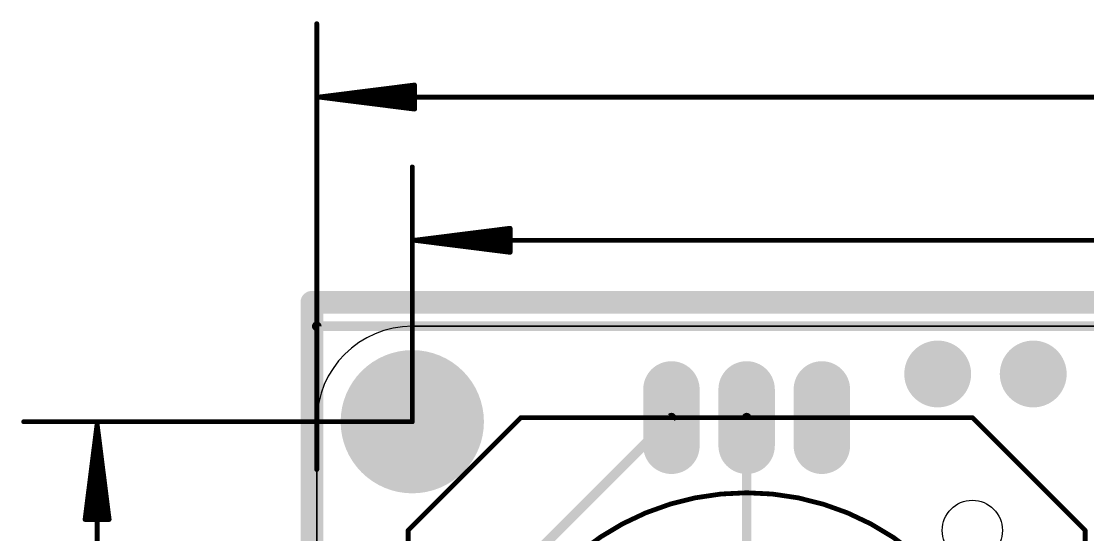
# Model space of a CAD drawing. Extents: x -7.9 to 55.5, y -9.8 to 31.
# Drawn here: x -7.86 to 20.5, y 17.32 to 30.97 of the extents above; entities that cross this region are included whole.
import ezdxf

# ---------------------------------------------------------------- set-up
doc = ezdxf.new("R2010")
doc.units = 0
for name, color, linetype in [('1', 12, 'CONTINUOUS'), ('16', 132, 'CONTINUOUS'), ('17', 110, 'CONTINUOUS'), ('20', 53, 'CONTINUOUS'), ('21', 40, 'CONTINUOUS'), ('47', 253, 'CONTINUOUS')]:
    doc.layers.add(name, color=color, linetype=linetype)

# ---------------------------------------------------------------- blocks, each defined once
blk = doc.blocks.new('LONGP100')
at = {"const_width": 1}
blk.add_lwpolyline([(-0.5, 0), (0.5, 0)], dxfattribs=at)
at = {"const_width": 0.5}
for points in [[(-0.5, 0.25, 1), (-0.5, -0.25)], [(0.5, -0.25, 1), (0.5, 0.25)]]:
    blk.add_lwpolyline(points, format="xyb", dxfattribs=at)
blk = doc.blocks.new('ROUNDP')
at = {"const_width": 0.5}
blk.add_lwpolyline([(0, -0.25, 1), (0, 0.25, 1), (0, -0.25)], format="xyb", dxfattribs=at)

msp = doc.modelspace()

# ---------------------------------------------------------------- linework, layer by layer
at = {"layer": '1'}
for points, const_width in [([(-0.127, 23.495), (-0.127, -0.381)], 0.6096), ([(51.435, 23.495), (-0.127, 23.495)], 0.6096), ([(2.43, 13.43), (9.43, 20.43)], 0.254), ([(11.43, 20.43), (11.43, 11.303)], 0.254)]:
    msp.add_lwpolyline(points, dxfattribs=dict(at, const_width=const_width))
for points, const_width in [([(0.0254, 23.495, 1), (-0.2794, 23.495)], 0.3048), ([(-0.127, 23.6474, 1), (-0.127, 23.3426)], 0.3048), ([(9.4749, 20.3851, 1), (9.3851, 20.4749)], 0.127), ([(11.4935, 20.43, 1), (11.3665, 20.43)], 0.127)]:
    msp.add_lwpolyline(points, format="xyb", dxfattribs=dict(at, const_width=const_width))
at = {"layer": '16', "const_width": 0.254}
for points in [[(0, 22.86), (0, 0)], [(50.8, 22.86), (0, 22.86)]]:
    msp.add_lwpolyline(points, dxfattribs=at)
at = {"layer": '16', "const_width": 0.127}
for points in [[(0.0635, 22.86, 1), (-0.0635, 22.86)], [(0, 22.9235, 1), (0, 22.7965)]]:
    msp.add_lwpolyline(points, format="xyb", dxfattribs=at)
at = {"layer": '20'}
for p, q in [((2.54, 22.86), (48.26, 22.86)), ((48.26, 22.86), (2.54, 22.86)), ((0, 2.54), (0, 20.32)), ((0, 20.32), (0, 2.54))]:
    msp.add_line(p, q, dxfattribs=at)
msp.add_circle((17.43, 17.43), 0.8, dxfattribs=at)
msp.add_arc((2.54, 20.32), 2.54, 90, 180, dxfattribs=at)
msp.add_arc((2.54, 20.32), 2.54, 90, 180, dxfattribs=at)
at = {"layer": '21', "const_width": 0.127}
for points in [[(2.43, 17.43), (5.43, 20.43)], [(5.43, 20.43), (17.43, 20.43)], [(17.43, 20.43), (20.43, 17.43)], [(2.43, 5.43), (2.43, 17.43)], [(20.43, 17.43), (20.43, 5.43)]]:
    msp.add_lwpolyline(points, dxfattribs=at)
at = {"layer": '21'}
for points, const_width in [([(5.43, 20.4617, 1), (5.43, 20.3983)], 0.0635), ([(5.4525, 20.4075, 1), (5.4075, 20.4525)], 0.0635), ([(17.4525, 20.4525, 1), (17.4075, 20.4075)], 0.0635), ([(17.43, 20.3983, 1), (17.43, 20.4617)], 0.0635), ([(11.43, 4.43, 1), (11.43, 18.43, 1), (11.43, 4.43)], 0.127), ([(2.4618, 17.43, 1), (2.3982, 17.43)], 0.0635), ([(2.4075, 17.4525, 1), (2.4525, 17.4075)], 0.0635), ([(20.4617, 17.43, 1), (20.3983, 17.43)], 0.0635), ([(20.4075, 17.4075, 1), (20.4525, 17.4525)], 0.0635)]:
    msp.add_lwpolyline(points, format="xyb", dxfattribs=dict(at, const_width=const_width))
at = {"layer": '47', "const_width": 0.13}
for points in [[(0, 19.05), (0, 30.906)], [(0.065, 28.956), (2.6, 29.2752)], [(0.065, 28.956), (2.6, 29.216)], [(2.6, 29.2752), (2.6, 28.6368)], [(0.065, 28.956), (2.6, 29.086)], [(0.065, 28.956), (50.735, 28.956)], [(2.6, 28.6368), (0.065, 28.956)], [(2.6, 28.826), (0.065, 28.956)], [(2.6, 28.696), (0.065, 28.956)], [(2.54, 20.32), (2.54, 27.096)], [(2.605, 25.146), (5.14, 25.4652)], [(5.14, 25.4652), (5.14, 24.8268)], [(2.605, 25.146), (5.14, 25.406)], [(2.605, 25.146), (5.14, 25.276)], [(2.605, 25.146), (48.195, 25.146)], [(5.14, 24.8268), (2.605, 25.146)], [(5.14, 25.016), (2.605, 25.146)], [(5.14, 24.886), (2.605, 25.146)], [(2.54, 20.32), (-7.7901, 20.32)], [(-5.8401, 20.255), (-6.1593, 17.72)], [(-5.8401, 20.255), (-6.1001, 17.72)], [(-5.8401, 20.255), (-5.9701, 17.72)], [(-5.8401, 2.605), (-5.8401, 20.255)], [(-5.5208, 17.72), (-5.8401, 20.255)], [(-5.71, 17.72), (-5.8401, 20.255)], [(-5.58, 17.72), (-5.8401, 20.255)], [(-6.1593, 17.72), (-5.5208, 17.72)]]:
    msp.add_lwpolyline(points, dxfattribs=at)
at = {"layer": '47', "const_width": 0.065}
for points in [[(0.0325, 30.906, 1), (-0.0325, 30.906)], [(2.6325, 29.2752, 1), (2.5675, 29.2752)], [(2.6041, 29.243, 1), (2.5959, 29.3075)], [(2.6033, 29.1837, 1), (2.5967, 29.2483)], [(0.065, 28.9885, 1), (0.065, 28.9235)], [(0.0691, 28.9882, 1), (0.0609, 28.9238)], [(0.0633, 28.9885, 1), (0.0667, 28.9235)], [(0.0667, 28.9885, 1), (0.0633, 28.9235)], [(0.0683, 28.9883, 1), (0.0617, 28.9237)], [(0.0617, 28.9883, 1), (0.0683, 28.9237)], [(0.0609, 28.9882, 1), (0.0691, 28.9238)], [(2.6017, 29.0535, 1), (2.5983, 29.1185)], [(2.5675, 28.6368, 1), (2.6325, 28.6368)], [(2.5959, 28.6045, 1), (2.6041, 28.669)], [(2.5967, 28.6637, 1), (2.6033, 28.7283)], [(2.5983, 28.7935, 1), (2.6017, 28.8585)], [(2.5725, 27.096, 1), (2.5075, 27.096)], [(5.1725, 25.4652, 1), (5.1075, 25.4652)], [(5.1441, 25.433, 1), (5.1359, 25.4975)], [(5.1433, 25.3737, 1), (5.1367, 25.4383)], [(5.1417, 25.2435, 1), (5.1383, 25.3085)], [(2.605, 25.1785, 1), (2.605, 25.1135)], [(2.6091, 25.1782, 1), (2.6009, 25.1138)], [(2.6033, 25.1785, 1), (2.6067, 25.1135)], [(2.6067, 25.1785, 1), (2.6033, 25.1135)], [(2.6083, 25.1783, 1), (2.6017, 25.1137)], [(2.6017, 25.1783, 1), (2.6083, 25.1137)], [(2.6009, 25.1782, 1), (2.6091, 25.1138)], [(5.1367, 24.8537, 1), (5.1433, 24.9183)], [(5.1383, 24.9835, 1), (5.1417, 25.0485)], [(5.1075, 24.8268, 1), (5.1725, 24.8268)], [(5.1359, 24.7945, 1), (5.1441, 24.859)], [(-7.7901, 20.3525, 1), (-7.7901, 20.2875)], [(-5.8076, 20.255, 1), (-5.8726, 20.255)], [(-5.8078, 20.2591, 1), (-5.8723, 20.2509)], [(-5.8077, 20.2583, 1), (-5.8724, 20.2517)], [(-5.8076, 20.2533, 1), (-5.8725, 20.2567)], [(-5.8076, 20.2567, 1), (-5.8725, 20.2533)], [(-5.8077, 20.2517, 1), (-5.8724, 20.2583)], [(-5.8078, 20.2509, 1), (-5.8723, 20.2591)], [(2.5075, 20.32, 1), (2.5725, 20.32)], [(2.54, 20.2875, 1), (2.54, 20.3525)], [(-0.0325, 19.05, 1), (0.0325, 19.05)], [(-6.1593, 17.7525, 1), (-6.1593, 17.6875)], [(-6.1915, 17.7241, 1), (-6.127, 17.7159)], [(-6.1324, 17.7233, 1), (-6.0677, 17.7167)], [(-6.0025, 17.7217, 1), (-5.9376, 17.7183)], [(-5.7425, 17.7183, 1), (-5.6776, 17.7217)], [(-5.6124, 17.7167, 1), (-5.5477, 17.7233)], [(-5.5531, 17.7159, 1), (-5.4886, 17.7241)], [(-5.5208, 17.6875, 1), (-5.5208, 17.7525)]]:
    msp.add_lwpolyline(points, format="xyb", dxfattribs=at)

# ---------------------------------------------------------------- block references
at = {"layer": '17'}
for p, xscale, yscale in [((16.51, 21.59), 1.778, 1.778), ((16.51, 21.59), 1.778, 1.778), ((19.05, 21.59), 1.778, 1.778), ((19.05, 21.59), 1.778, 1.778), ((2.54, 20.32), 3.81, 3.81), ((2.54, 20.32), 3.81, 3.81)]:
    msp.add_blockref('ROUNDP', p, dxfattribs=dict(at, xscale=xscale, yscale=yscale))
at = {"layer": '17', "xscale": 1.5, "yscale": 1.5, "rotation": 90}
for p in [(9.43, 20.43), (9.43, 20.43), (11.43, 20.43), (11.43, 20.43), (13.43, 20.43), (13.43, 20.43)]:
    msp.add_blockref('LONGP100', p, dxfattribs=at)

doc.saveas('drawing.dxf')
